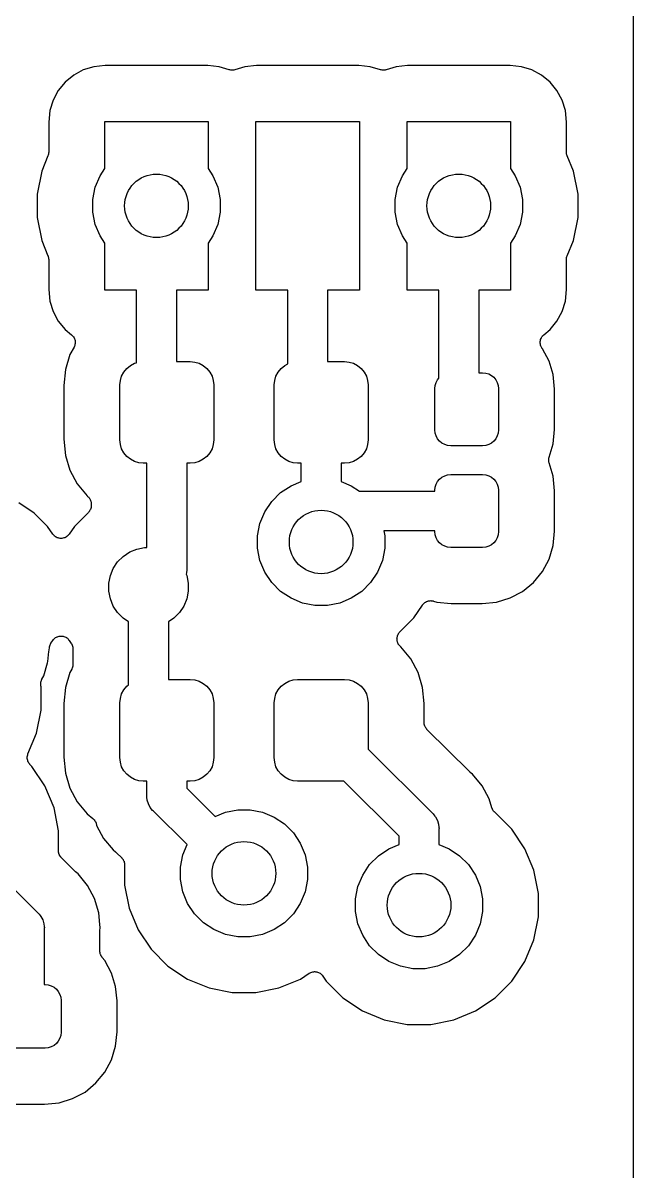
# Model space of a CAD drawing. Extents: x 165.4 to 194.6, y -135.1 to -105.7.
# Drawn here: x 190.81 to 194.65, y -130.67 to -123.45 of the extents above; entities that cross this region are included whole.
import ezdxf

# ---------------------------------------------------------------- set-up
doc = ezdxf.new("R2010")
doc.units = 0
doc.layers.add('BLACK', color=7, linetype='CONTINUOUS')

msp = doc.modelspace()

# ---------------------------------------------------------------- linework, layer by layer
at = {"layer": 'BLACK', "linetype": 'CONTINUOUS'}
for p, q in [((194.645, -111.783), (194.645, -135.083)), ((191.256, -123.725), (191.19, -123.745)), ((191.328, -123.718), (191.256, -123.725)), ((191.972, -123.718), (191.328, -123.718)), ((192.044, -123.725), (191.972, -123.718)), ((192.107, -123.744), (192.044, -123.725)), ((192.206, -123.725), (192.143, -123.744)), ((192.278, -123.718), (192.206, -123.725)), ((192.922, -123.718), (192.278, -123.718)), ((192.994, -123.725), (192.922, -123.718)), ((193.057, -123.744), (192.994, -123.725)), ((193.156, -123.725), (193.093, -123.744)), ((193.228, -123.718), (193.156, -123.725)), ((193.872, -123.718), (193.228, -123.718)), ((193.944, -123.725), (193.872, -123.718)), ((194.01, -123.745), (193.944, -123.725)), ((191.13, -123.778), (191.076, -123.821)), ((191.19, -123.745), (191.13, -123.778)), ((192.112, -123.745), (192.107, -123.744)), ((192.118, -123.747), (192.112, -123.745)), ((192.119, -123.747), (192.118, -123.747)), ((192.118, -123.747), (192.118, -123.747)), ((192.125, -123.747), (192.119, -123.747)), ((192.13, -123.747), (192.125, -123.747)), ((192.131, -123.747), (192.13, -123.747)), ((192.137, -123.746), (192.131, -123.747)), ((192.131, -123.747), (192.131, -123.747)), ((192.142, -123.744), (192.137, -123.746)), ((192.143, -123.744), (192.142, -123.744)), ((192.143, -123.744), (192.143, -123.744)), ((192.143, -123.744), (192.143, -123.744)), ((192.143, -123.744), (192.143, -123.744)), ((193.062, -123.745), (193.057, -123.744)), ((193.068, -123.747), (193.062, -123.745)), ((193.069, -123.747), (193.068, -123.747)), ((193.068, -123.747), (193.068, -123.747)), ((193.075, -123.747), (193.069, -123.747)), ((193.08, -123.747), (193.075, -123.747)), ((193.081, -123.747), (193.08, -123.747)), ((193.087, -123.746), (193.081, -123.747)), ((193.081, -123.747), (193.081, -123.747)), ((193.092, -123.744), (193.087, -123.746)), ((193.093, -123.744), (193.092, -123.744)), ((193.093, -123.744), (193.093, -123.744)), ((193.093, -123.744), (193.093, -123.744)), ((193.093, -123.744), (193.093, -123.744)), ((194.07, -123.778), (194.01, -123.745)), ((194.124, -123.821), (194.07, -123.778)), ((191.033, -123.875), (191, -123.935)), ((191.076, -123.821), (191.033, -123.875)), ((194.167, -123.875), (194.124, -123.821)), ((194.2, -123.935), (194.167, -123.875)), ((191, -123.935), (190.98, -124.001)), ((194.22, -124.001), (194.2, -123.935)), ((190.98, -124.001), (190.973, -124.073)), ((194.227, -124.073), (194.22, -124.001)), ((190.973, -124.073), (190.973, -124.262)), ((191.325, -124.366), (191.325, -124.07)), ((191.325, -124.07), (191.975, -124.07)), ((191.975, -124.07), (191.975, -124.366)), ((192.275, -125.13), (192.275, -124.07)), ((192.275, -124.07), (192.925, -124.07)), ((192.925, -124.07), (192.925, -125.13)), ((193.225, -124.366), (193.225, -124.07)), ((193.225, -124.07), (193.875, -124.07)), ((193.875, -124.07), (193.875, -124.366)), ((194.227, -124.262), (194.227, -124.073)), ((190.968, -124.286), (190.929, -124.381)), ((190.97, -124.281), (190.968, -124.286)), ((190.972, -124.275), (190.97, -124.281)), ((190.973, -124.263), (190.972, -124.269)), ((190.972, -124.269), (190.972, -124.274)), ((190.972, -124.274), (190.972, -124.275)), ((190.972, -124.275), (190.972, -124.275)), ((190.973, -124.262), (190.973, -124.262)), ((190.973, -124.262), (190.973, -124.262)), ((190.973, -124.262), (190.973, -124.262)), ((190.973, -124.262), (190.973, -124.263)), ((194.228, -124.268), (194.227, -124.262)), ((194.228, -124.274), (194.228, -124.268)), ((194.23, -124.28), (194.228, -124.274)), ((194.228, -124.274), (194.228, -124.274)), ((194.228, -124.274), (194.228, -124.274)), ((194.231, -124.285), (194.23, -124.28)), ((194.232, -124.286), (194.231, -124.285)), ((194.271, -124.381), (194.232, -124.286)), ((194.232, -124.286), (194.232, -124.286)), ((194.232, -124.286), (194.232, -124.286)), ((194.232, -124.286), (194.232, -124.286)), ((190.929, -124.381), (190.9, -124.526)), ((191.296, -124.411), (191.325, -124.366)), ((191.975, -124.366), (192.004, -124.411)), ((193.196, -124.411), (193.225, -124.366)), ((193.875, -124.366), (193.904, -124.411)), ((194.3, -124.526), (194.271, -124.381)), ((191.265, -124.483), (191.296, -124.411)), ((192.004, -124.411), (192.035, -124.483)), ((193.165, -124.483), (193.196, -124.411)), ((193.904, -124.411), (193.935, -124.483)), ((190.9, -124.526), (190.9, -124.674)), ((191.25, -124.561), (191.265, -124.483)), ((192.035, -124.483), (192.05, -124.561)), ((193.15, -124.561), (193.165, -124.483)), ((193.935, -124.483), (193.95, -124.561)), ((194.3, -124.674), (194.3, -124.526)), ((191.25, -124.639), (191.25, -124.561)), ((192.05, -124.561), (192.05, -124.639)), ((193.15, -124.639), (193.15, -124.561)), ((193.95, -124.561), (193.95, -124.639)), ((190.9, -124.674), (190.929, -124.819)), ((191.265, -124.717), (191.25, -124.639)), ((192.05, -124.639), (192.035, -124.717)), ((193.165, -124.717), (193.15, -124.639)), ((193.95, -124.639), (193.935, -124.717)), ((194.271, -124.819), (194.3, -124.674)), ((191.296, -124.789), (191.265, -124.717)), ((192.035, -124.717), (192.004, -124.789)), ((193.196, -124.789), (193.165, -124.717)), ((193.935, -124.717), (193.904, -124.789)), ((190.929, -124.819), (190.968, -124.914)), ((191.325, -124.834), (191.296, -124.789)), ((192.004, -124.789), (191.975, -124.834)), ((193.225, -124.834), (193.196, -124.789)), ((193.904, -124.789), (193.875, -124.834)), ((194.232, -124.914), (194.271, -124.819)), ((191.325, -125.13), (191.325, -124.834)), ((191.975, -124.834), (191.975, -125.13)), ((193.225, -125.13), (193.225, -124.834)), ((193.875, -124.834), (193.875, -125.13)), ((190.968, -124.914), (190.969, -124.915)), ((190.969, -124.915), (190.97, -124.92)), ((190.97, -124.92), (190.972, -124.926)), ((190.972, -124.926), (190.972, -124.926)), ((190.972, -124.926), (190.972, -124.926)), ((190.972, -124.926), (190.972, -124.932)), ((190.972, -124.932), (190.973, -124.938)), ((190.973, -124.938), (190.973, -125.127)), ((194.227, -124.937), (194.228, -124.931)), ((194.227, -124.938), (194.227, -124.937)), ((194.227, -125.127), (194.227, -124.938)), ((194.227, -124.938), (194.227, -124.938)), ((194.227, -124.938), (194.227, -124.938)), ((194.227, -124.938), (194.227, -124.938)), ((194.228, -124.925), (194.23, -124.919)), ((194.228, -124.926), (194.228, -124.925)), ((194.228, -124.925), (194.228, -124.925)), ((194.228, -124.931), (194.228, -124.926)), ((194.23, -124.919), (194.232, -124.914)), ((190.973, -125.127), (190.98, -125.199)), ((191.525, -125.13), (191.325, -125.13)), ((191.525, -125.587), (191.525, -125.13)), ((191.975, -125.13), (191.775, -125.13)), ((191.775, -125.13), (191.775, -125.58)), ((192.475, -125.13), (192.275, -125.13)), ((192.475, -125.594), (192.475, -125.13)), ((192.925, -125.13), (192.725, -125.13)), ((192.725, -125.13), (192.725, -125.58)), ((193.425, -125.13), (193.225, -125.13)), ((193.425, -125.685), (193.425, -125.13)), ((193.875, -125.13), (193.675, -125.13)), ((193.675, -125.13), (193.675, -125.65)), ((194.22, -125.199), (194.227, -125.127)), ((190.98, -125.199), (191, -125.265)), ((194.2, -125.265), (194.22, -125.199)), ((191, -125.265), (191.033, -125.325)), ((191.033, -125.325), (191.076, -125.379)), ((194.124, -125.379), (194.167, -125.325)), ((194.167, -125.325), (194.2, -125.265)), ((191.076, -125.379), (191.116, -125.411)), ((194.084, -125.411), (194.124, -125.379)), ((191.116, -125.411), (191.116, -125.412)), ((191.116, -125.412), (191.116, -125.412)), ((191.116, -125.412), (191.116, -125.412)), ((191.116, -125.412), (191.117, -125.412)), ((191.117, -125.412), (191.121, -125.416)), ((191.121, -125.416), (191.125, -125.42)), ((191.125, -125.42), (191.125, -125.42)), ((191.125, -125.42), (191.125, -125.421)), ((191.125, -125.421), (191.128, -125.425)), ((191.128, -125.425), (191.132, -125.43)), ((191.132, -125.43), (191.132, -125.431)), ((191.132, -125.431), (191.132, -125.431)), ((191.132, -125.431), (191.134, -125.436)), ((191.134, -125.436), (191.136, -125.442)), ((191.136, -125.442), (191.136, -125.442)), ((191.136, -125.442), (191.136, -125.442)), ((191.136, -125.442), (191.138, -125.448)), ((191.137, -125.472), (191.136, -125.478)), ((191.139, -125.466), (191.137, -125.472)), ((191.138, -125.448), (191.139, -125.454)), ((191.139, -125.454), (191.139, -125.454)), ((191.139, -125.454), (191.139, -125.454)), ((191.139, -125.454), (191.139, -125.46)), ((191.139, -125.46), (191.139, -125.466)), ((191.139, -125.466), (191.139, -125.466)), ((191.139, -125.466), (191.139, -125.466)), ((194.062, -125.453), (194.063, -125.447)), ((194.062, -125.459), (194.062, -125.453)), ((194.062, -125.453), (194.062, -125.453)), ((194.062, -125.453), (194.062, -125.453)), ((194.062, -125.465), (194.062, -125.459)), ((194.063, -125.471), (194.062, -125.465)), ((194.062, -125.465), (194.062, -125.465)), ((194.062, -125.465), (194.062, -125.465)), ((194.063, -125.447), (194.064, -125.441)), ((194.064, -125.477), (194.063, -125.471)), ((194.064, -125.441), (194.067, -125.435)), ((194.064, -125.441), (194.064, -125.441)), ((194.064, -125.441), (194.064, -125.441)), ((194.067, -125.435), (194.069, -125.43)), ((194.069, -125.429), (194.072, -125.425)), ((194.069, -125.43), (194.069, -125.429)), ((194.069, -125.43), (194.069, -125.43)), ((194.072, -125.425), (194.076, -125.42)), ((194.076, -125.419), (194.08, -125.415)), ((194.076, -125.42), (194.076, -125.419)), ((194.076, -125.42), (194.076, -125.42)), ((194.08, -125.415), (194.084, -125.411)), ((191.106, -125.536), (191.078, -125.63)), ((191.132, -125.489), (191.106, -125.536)), ((191.134, -125.484), (191.132, -125.489)), ((191.136, -125.478), (191.134, -125.484)), ((191.136, -125.478), (191.136, -125.478)), ((191.136, -125.478), (191.136, -125.478)), ((194.066, -125.483), (194.064, -125.477)), ((194.064, -125.477), (194.064, -125.477)), ((194.064, -125.477), (194.064, -125.477)), ((194.068, -125.488), (194.066, -125.483)), ((194.069, -125.489), (194.068, -125.488)), ((194.068, -125.488), (194.068, -125.488)), ((194.072, -125.493), (194.069, -125.489)), ((194.075, -125.498), (194.072, -125.493)), ((194.075, -125.499), (194.075, -125.498)), ((194.076, -125.499), (194.075, -125.499)), ((194.075, -125.499), (194.075, -125.499)), ((194.075, -125.499), (194.075, -125.499)), ((194.117, -125.577), (194.076, -125.499)), ((194.076, -125.499), (194.076, -125.499)), ((191.463, -125.623), (191.486, -125.605)), ((191.486, -125.605), (191.511, -125.591)), ((191.511, -125.591), (191.525, -125.587)), ((191.775, -125.58), (191.862, -125.58)), ((191.862, -125.58), (191.891, -125.583)), ((191.891, -125.583), (191.919, -125.591)), ((191.919, -125.591), (191.944, -125.605)), ((191.944, -125.605), (191.967, -125.623)), ((192.433, -125.623), (192.456, -125.605)), ((192.456, -125.605), (192.475, -125.594)), ((192.725, -125.58), (192.832, -125.58)), ((192.832, -125.58), (192.861, -125.583)), ((192.861, -125.583), (192.889, -125.591)), ((192.889, -125.591), (192.914, -125.605)), ((192.914, -125.605), (192.937, -125.623)), ((194.143, -125.662), (194.117, -125.577)), ((191.078, -125.63), (191.068, -125.731)), ((191.423, -125.699), (191.431, -125.671)), ((191.431, -125.671), (191.445, -125.646)), ((191.445, -125.646), (191.463, -125.623)), ((191.967, -125.623), (191.985, -125.646)), ((191.985, -125.646), (191.999, -125.671)), ((191.999, -125.671), (192.007, -125.699)), ((192.393, -125.699), (192.401, -125.671)), ((192.401, -125.671), (192.415, -125.646)), ((192.415, -125.646), (192.433, -125.623)), ((192.937, -125.623), (192.955, -125.646)), ((192.955, -125.646), (192.969, -125.671)), ((192.969, -125.671), (192.977, -125.699)), ((193.417, -125.694), (193.425, -125.685)), ((193.675, -125.65), (193.7, -125.65)), ((193.7, -125.65), (193.72, -125.652)), ((193.72, -125.652), (193.738, -125.658)), ((193.738, -125.658), (193.756, -125.667)), ((193.756, -125.667), (193.771, -125.679)), ((193.771, -125.679), (193.783, -125.694)), ((194.152, -125.753), (194.143, -125.662)), ((191.068, -125.731), (191.068, -126.069)), ((191.42, -125.727), (191.423, -125.699)), ((191.42, -126.072), (191.42, -125.727)), ((192.007, -125.699), (192.01, -125.727)), ((192.01, -125.727), (192.01, -126.072)), ((192.39, -125.727), (192.393, -125.699)), ((192.39, -126.072), (192.39, -125.727)), ((192.977, -125.699), (192.98, -125.727)), ((192.98, -125.727), (192.98, -126.072)), ((193.4, -125.75), (193.402, -125.73)), ((193.4, -126.01), (193.4, -125.75)), ((193.402, -125.73), (193.408, -125.712)), ((193.408, -125.712), (193.417, -125.694)), ((193.783, -125.694), (193.792, -125.712)), ((193.792, -125.712), (193.798, -125.73)), ((193.798, -125.73), (193.8, -125.75)), ((193.8, -125.75), (193.8, -126.01)), ((194.152, -126.007), (194.152, -125.753)), ((193.402, -126.03), (193.4, -126.01)), ((193.408, -126.048), (193.402, -126.03)), ((193.417, -126.066), (193.408, -126.048)), ((193.792, -126.048), (193.783, -126.066)), ((193.798, -126.03), (193.792, -126.048)), ((193.8, -126.01), (193.798, -126.03)), ((194.143, -126.098), (194.152, -126.007)), ((191.068, -126.069), (191.078, -126.17)), ((191.423, -126.101), (191.42, -126.072)), ((191.431, -126.129), (191.423, -126.101)), ((192.007, -126.101), (191.999, -126.129)), ((192.01, -126.072), (192.007, -126.101)), ((192.393, -126.101), (192.39, -126.072)), ((192.401, -126.129), (192.393, -126.101)), ((192.977, -126.101), (192.969, -126.129)), ((192.98, -126.072), (192.977, -126.101)), ((193.429, -126.081), (193.417, -126.066)), ((193.444, -126.093), (193.429, -126.081)), ((193.462, -126.102), (193.444, -126.093)), ((193.48, -126.108), (193.462, -126.102)), ((193.5, -126.11), (193.48, -126.108)), ((193.7, -126.11), (193.5, -126.11)), ((193.72, -126.108), (193.7, -126.11)), ((193.738, -126.102), (193.72, -126.108)), ((193.756, -126.093), (193.738, -126.102)), ((193.771, -126.081), (193.756, -126.093)), ((193.783, -126.066), (193.771, -126.081)), ((194.118, -126.182), (194.143, -126.098)), ((191.078, -126.17), (191.106, -126.264)), ((191.445, -126.154), (191.431, -126.129)), ((191.463, -126.177), (191.445, -126.154)), ((191.486, -126.195), (191.463, -126.177)), ((191.967, -126.177), (191.944, -126.195)), ((191.985, -126.154), (191.967, -126.177)), ((191.999, -126.129), (191.985, -126.154)), ((192.415, -126.154), (192.401, -126.129)), ((192.433, -126.177), (192.415, -126.154)), ((192.456, -126.195), (192.433, -126.177)), ((192.937, -126.177), (192.914, -126.195)), ((192.955, -126.154), (192.937, -126.177)), ((192.969, -126.129), (192.955, -126.154)), ((194.115, -126.193), (194.116, -126.188)), ((194.115, -126.194), (194.115, -126.193)), ((194.115, -126.193), (194.115, -126.193)), ((194.115, -126.2), (194.115, -126.194)), ((194.116, -126.188), (194.118, -126.182)), ((191.106, -126.264), (191.152, -126.35)), ((191.511, -126.209), (191.486, -126.195)), ((191.539, -126.217), (191.511, -126.209)), ((191.567, -126.22), (191.539, -126.217)), ((191.59, -126.22), (191.567, -126.22)), ((191.59, -126.75), (191.59, -126.22)), ((191.862, -126.22), (191.84, -126.22)), ((191.84, -126.22), (191.84, -126.879)), ((191.891, -126.217), (191.862, -126.22)), ((191.919, -126.209), (191.891, -126.217)), ((191.944, -126.195), (191.919, -126.209)), ((192.481, -126.209), (192.456, -126.195)), ((192.509, -126.217), (192.481, -126.209)), ((192.537, -126.22), (192.509, -126.217)), ((192.56, -126.22), (192.537, -126.22)), ((192.56, -126.334), (192.56, -126.22)), ((192.832, -126.22), (192.81, -126.22)), ((192.81, -126.22), (192.81, -126.334)), ((192.861, -126.217), (192.832, -126.22)), ((192.889, -126.209), (192.861, -126.217)), ((192.914, -126.195), (192.889, -126.209)), ((194.115, -126.205), (194.115, -126.2)), ((194.115, -126.206), (194.115, -126.205)), ((194.116, -126.212), (194.115, -126.206)), ((194.115, -126.206), (194.115, -126.206)), ((194.117, -126.217), (194.116, -126.212)), ((194.118, -126.218), (194.117, -126.217)), ((194.143, -126.302), (194.118, -126.218)), ((194.118, -126.218), (194.118, -126.218)), ((194.118, -126.218), (194.118, -126.218)), ((194.118, -126.218), (194.118, -126.218)), ((192.496, -126.361), (192.56, -126.334)), ((192.81, -126.334), (192.874, -126.361)), ((193.408, -126.352), (193.417, -126.334)), ((193.417, -126.334), (193.429, -126.319)), ((193.429, -126.319), (193.444, -126.307)), ((193.444, -126.307), (193.462, -126.298)), ((193.462, -126.298), (193.48, -126.292)), ((193.48, -126.292), (193.5, -126.29)), ((193.5, -126.29), (193.7, -126.29)), ((193.7, -126.29), (193.72, -126.292)), ((193.72, -126.292), (193.738, -126.298)), ((193.738, -126.298), (193.756, -126.307)), ((193.756, -126.307), (193.771, -126.319)), ((193.771, -126.319), (193.783, -126.334)), ((193.783, -126.334), (193.792, -126.352)), ((194.152, -126.393), (194.143, -126.302)), ((191.152, -126.35), (191.215, -126.425)), ((192.374, -126.46), (192.43, -126.404)), ((192.43, -126.404), (192.496, -126.361)), ((192.874, -126.361), (192.926, -126.395)), ((192.926, -126.395), (193.4, -126.395)), ((193.4, -126.39), (193.402, -126.37)), ((193.4, -126.395), (193.4, -126.39)), ((193.402, -126.37), (193.408, -126.352)), ((193.792, -126.352), (193.798, -126.37)), ((193.798, -126.37), (193.8, -126.39)), ((193.8, -126.39), (193.8, -126.65)), ((194.152, -126.647), (194.152, -126.393)), ((190.882, -126.534), (190.784, -126.468)), ((191.215, -126.425), (191.217, -126.428)), ((191.217, -126.428), (191.218, -126.428)), ((191.218, -126.428), (191.22, -126.43)), ((191.22, -126.43), (191.222, -126.432)), ((191.222, -126.432), (191.224, -126.435)), ((191.224, -126.435), (191.226, -126.437)), ((191.226, -126.437), (191.228, -126.439)), ((191.228, -126.439), (191.23, -126.441)), ((191.23, -126.441), (191.231, -126.444)), ((191.231, -126.444), (191.233, -126.447)), ((191.233, -126.447), (191.234, -126.45)), ((191.234, -126.45), (191.235, -126.452)), ((191.235, -126.452), (191.236, -126.455)), ((191.236, -126.455), (191.238, -126.458)), ((191.238, -126.458), (191.238, -126.461)), ((191.238, -126.461), (191.239, -126.464)), ((191.239, -126.464), (191.239, -126.467)), ((191.239, -126.467), (191.24, -126.47)), ((191.24, -126.47), (191.24, -126.473)), ((191.24, -126.473), (191.24, -126.476)), ((191.24, -126.476), (191.24, -126.486)), ((192.331, -126.526), (192.374, -126.46)), ((190.966, -126.618), (190.882, -126.534)), ((191.222, -126.53), (191.134, -126.618)), ((191.225, -126.525), (191.222, -126.53)), ((191.229, -126.521), (191.225, -126.525)), ((191.232, -126.515), (191.229, -126.52)), ((191.229, -126.52), (191.229, -126.521)), ((191.229, -126.521), (191.229, -126.521)), ((191.235, -126.51), (191.232, -126.515)), ((191.237, -126.504), (191.235, -126.51)), ((191.235, -126.51), (191.235, -126.51)), ((191.235, -126.51), (191.235, -126.51)), ((191.239, -126.499), (191.237, -126.504)), ((191.24, -126.486), (191.239, -126.492)), ((191.239, -126.492), (191.239, -126.498)), ((191.239, -126.498), (191.239, -126.498)), ((191.239, -126.498), (191.239, -126.499)), ((191.24, -126.486), (191.24, -126.486)), ((191.24, -126.486), (191.24, -126.486)), ((191.24, -126.486), (191.24, -126.486)), ((191.24, -126.486), (191.24, -126.486)), ((192.3, -126.598), (192.331, -126.526)), ((190.998, -126.665), (190.966, -126.618)), ((191.134, -126.618), (191.102, -126.665)), ((192.285, -126.676), (192.3, -126.598)), ((191.002, -126.67), (190.998, -126.665)), ((191.006, -126.675), (191.002, -126.67)), ((191.01, -126.679), (191.006, -126.675)), ((191.006, -126.675), (191.006, -126.675)), ((191.006, -126.675), (191.006, -126.675)), ((191.015, -126.682), (191.01, -126.679)), ((191.015, -126.683), (191.015, -126.682)), ((191.015, -126.682), (191.015, -126.682)), ((191.02, -126.685), (191.015, -126.683)), ((191.026, -126.688), (191.02, -126.685)), ((191.032, -126.69), (191.026, -126.688)), ((191.026, -126.688), (191.026, -126.688)), ((191.026, -126.688), (191.026, -126.688)), ((191.037, -126.692), (191.032, -126.69)), ((191.038, -126.692), (191.037, -126.692)), ((191.037, -126.692), (191.037, -126.692)), ((191.044, -126.693), (191.038, -126.692)), ((191.049, -126.693), (191.044, -126.693)), ((191.05, -126.693), (191.049, -126.693)), ((191.056, -126.693), (191.05, -126.693)), ((191.05, -126.693), (191.05, -126.693)), ((191.062, -126.692), (191.056, -126.693)), ((191.067, -126.69), (191.062, -126.692)), ((191.062, -126.692), (191.062, -126.692)), ((191.062, -126.692), (191.062, -126.692)), ((191.073, -126.689), (191.067, -126.69)), ((191.074, -126.689), (191.073, -126.689)), ((191.073, -126.689), (191.073, -126.689)), ((191.079, -126.686), (191.074, -126.689)), ((191.084, -126.683), (191.079, -126.686)), ((191.089, -126.679), (191.084, -126.683)), ((191.084, -126.683), (191.084, -126.683)), ((191.084, -126.683), (191.084, -126.683)), ((191.094, -126.675), (191.089, -126.679)), ((191.098, -126.671), (191.094, -126.675)), ((191.094, -126.675), (191.094, -126.675)), ((191.094, -126.675), (191.094, -126.675)), ((191.101, -126.666), (191.098, -126.671)), ((191.102, -126.666), (191.101, -126.666)), ((191.102, -126.665), (191.102, -126.666)), ((191.102, -126.666), (191.102, -126.666)), ((191.102, -126.666), (191.102, -126.666)), ((192.285, -126.754), (192.285, -126.676)), ((193.4, -126.645), (193.079, -126.645)), ((193.079, -126.645), (193.085, -126.676)), ((193.085, -126.676), (193.085, -126.754)), ((193.4, -126.65), (193.4, -126.645)), ((193.402, -126.67), (193.4, -126.65)), ((193.408, -126.688), (193.402, -126.67)), ((193.417, -126.706), (193.408, -126.688)), ((193.792, -126.688), (193.783, -126.706)), ((193.798, -126.67), (193.792, -126.688)), ((193.8, -126.65), (193.798, -126.67)), ((194.143, -126.738), (194.152, -126.647)), ((191.482, -126.778), (191.527, -126.76)), ((191.527, -126.76), (191.575, -126.75)), ((191.575, -126.75), (191.59, -126.75)), ((192.3, -126.832), (192.285, -126.754)), ((193.085, -126.754), (193.07, -126.832)), ((193.429, -126.721), (193.417, -126.706)), ((193.444, -126.733), (193.429, -126.721)), ((193.462, -126.742), (193.444, -126.733)), ((193.48, -126.748), (193.462, -126.742)), ((193.5, -126.75), (193.48, -126.748)), ((193.7, -126.75), (193.5, -126.75)), ((193.72, -126.748), (193.7, -126.75)), ((193.738, -126.742), (193.72, -126.748)), ((193.756, -126.733), (193.738, -126.742)), ((193.771, -126.721), (193.756, -126.733)), ((193.783, -126.706), (193.771, -126.721)), ((194.117, -126.823), (194.143, -126.738)), ((191.378, -126.882), (191.406, -126.841)), ((191.406, -126.841), (191.441, -126.806)), ((191.441, -126.806), (191.482, -126.778)), ((192.331, -126.904), (192.3, -126.832)), ((193.07, -126.832), (193.039, -126.904)), ((194.076, -126.901), (194.117, -126.823)), ((191.36, -126.927), (191.378, -126.882)), ((191.838, -126.91), (191.836, -126.917)), ((191.84, -126.891), (191.838, -126.91)), ((191.84, -126.879), (191.841, -126.885)), ((191.841, -126.885), (191.84, -126.891)), ((191.84, -126.891), (191.84, -126.891)), ((192.374, -126.97), (192.331, -126.904)), ((193.039, -126.904), (192.996, -126.97)), ((194.019, -126.969), (194.076, -126.901)), ((191.35, -126.975), (191.36, -126.927)), ((191.35, -127.025), (191.35, -126.975)), ((191.836, -126.917), (191.84, -126.927)), ((191.84, -126.927), (191.85, -126.975)), ((191.85, -126.975), (191.85, -127.025)), ((192.43, -127.026), (192.374, -126.97)), ((192.996, -126.97), (192.94, -127.026)), ((193.951, -127.026), (194.019, -126.969)), ((191.36, -127.073), (191.35, -127.025)), ((191.85, -127.025), (191.84, -127.073)), ((192.496, -127.069), (192.43, -127.026)), ((192.94, -127.026), (192.874, -127.069)), ((193.873, -127.067), (193.951, -127.026)), ((191.378, -127.118), (191.36, -127.073)), ((191.406, -127.159), (191.378, -127.118)), ((191.822, -127.118), (191.794, -127.159)), ((191.84, -127.073), (191.822, -127.118)), ((192.568, -127.1), (192.496, -127.069)), ((192.646, -127.115), (192.568, -127.1)), ((192.724, -127.115), (192.646, -127.115)), ((192.802, -127.1), (192.724, -127.115)), ((192.874, -127.069), (192.802, -127.1)), ((193.268, -127.193), (193.322, -127.112)), ((193.322, -127.111), (193.324, -127.109)), ((193.322, -127.112), (193.322, -127.111)), ((193.324, -127.109), (193.326, -127.107)), ((193.326, -127.107), (193.328, -127.105)), ((193.328, -127.105), (193.33, -127.102)), ((193.33, -127.102), (193.332, -127.1)), ((193.332, -127.1), (193.334, -127.098)), ((193.334, -127.098), (193.337, -127.096)), ((193.337, -127.096), (193.34, -127.094)), ((193.34, -127.094), (193.342, -127.093)), ((193.342, -127.093), (193.344, -127.092)), ((193.344, -127.092), (193.348, -127.09)), ((193.348, -127.09), (193.35, -127.089)), ((193.35, -127.089), (193.353, -127.088)), ((193.353, -127.088), (193.356, -127.087)), ((193.356, -127.087), (193.359, -127.086)), ((193.359, -127.086), (193.362, -127.085)), ((193.362, -127.085), (193.365, -127.085)), ((193.365, -127.085), (193.368, -127.085)), ((193.368, -127.085), (193.371, -127.085)), ((193.371, -127.085), (193.374, -127.084)), ((193.374, -127.084), (193.377, -127.085)), ((193.377, -127.085), (193.38, -127.085)), ((193.38, -127.085), (193.383, -127.085)), ((193.383, -127.085), (193.386, -127.086)), ((193.386, -127.086), (193.389, -127.086)), ((193.389, -127.086), (193.392, -127.087)), ((193.392, -127.087), (193.412, -127.093)), ((193.412, -127.093), (193.503, -127.102)), ((193.503, -127.102), (193.697, -127.102)), ((193.697, -127.102), (193.788, -127.093)), ((193.788, -127.093), (193.873, -127.067)), ((191.441, -127.194), (191.406, -127.159)), ((191.475, -127.217), (191.441, -127.194)), ((191.759, -127.194), (191.725, -127.217)), ((191.794, -127.159), (191.759, -127.194)), ((193.18, -127.281), (193.268, -127.193)), ((191.475, -127.614), (191.475, -127.217)), ((191.725, -127.217), (191.725, -127.58)), ((190.987, -127.351), (190.998, -127.335)), ((190.998, -127.335), (190.998, -127.334)), ((190.998, -127.334), (190.998, -127.334)), ((190.998, -127.334), (190.998, -127.334)), ((190.998, -127.334), (190.999, -127.334)), ((190.999, -127.334), (191.002, -127.329)), ((191.002, -127.329), (191.006, -127.325)), ((191.006, -127.325), (191.011, -127.321)), ((191.006, -127.325), (191.006, -127.325)), ((191.006, -127.325), (191.006, -127.325)), ((191.011, -127.321), (191.016, -127.317)), ((191.016, -127.317), (191.021, -127.314)), ((191.016, -127.317), (191.016, -127.317)), ((191.016, -127.317), (191.016, -127.317)), ((191.021, -127.314), (191.026, -127.311)), ((191.026, -127.311), (191.027, -127.311)), ((191.027, -127.311), (191.033, -127.31)), ((191.027, -127.311), (191.027, -127.311)), ((191.033, -127.31), (191.038, -127.308)), ((191.038, -127.308), (191.044, -127.307)), ((191.038, -127.308), (191.038, -127.308)), ((191.038, -127.308), (191.038, -127.308)), ((191.044, -127.307), (191.05, -127.307)), ((191.05, -127.307), (191.05, -127.307)), ((191.05, -127.307), (191.051, -127.307)), ((191.051, -127.307), (191.057, -127.307)), ((191.057, -127.307), (191.062, -127.308)), ((191.062, -127.308), (191.063, -127.308)), ((191.063, -127.308), (191.063, -127.308)), ((191.063, -127.308), (191.068, -127.31)), ((191.068, -127.31), (191.074, -127.312)), ((191.074, -127.312), (191.074, -127.312)), ((191.074, -127.312), (191.074, -127.312)), ((191.074, -127.312), (191.08, -127.315)), ((191.08, -127.315), (191.085, -127.317)), ((191.085, -127.317), (191.085, -127.318)), ((191.085, -127.318), (191.085, -127.318)), ((191.085, -127.318), (191.09, -127.321)), ((191.09, -127.321), (191.094, -127.325)), ((191.094, -127.325), (191.094, -127.325)), ((191.094, -127.325), (191.094, -127.325)), ((191.094, -127.325), (191.098, -127.33)), ((191.098, -127.33), (191.102, -127.335)), ((191.102, -127.335), (191.114, -127.353)), ((193.161, -127.325), (193.162, -127.322)), ((193.162, -127.328), (193.161, -127.325)), ((193.162, -127.316), (193.163, -127.313)), ((193.162, -127.318), (193.162, -127.316)), ((193.162, -127.322), (193.162, -127.318)), ((193.162, -127.331), (193.162, -127.328)), ((193.162, -127.334), (193.162, -127.331)), ((193.163, -127.337), (193.162, -127.334)), ((193.163, -127.313), (193.164, -127.31)), ((193.163, -127.34), (193.163, -127.337)), ((193.164, -127.343), (193.163, -127.34)), ((193.164, -127.307), (193.165, -127.304)), ((193.164, -127.31), (193.164, -127.307)), ((193.165, -127.346), (193.164, -127.343)), ((193.165, -127.304), (193.166, -127.301)), ((193.166, -127.349), (193.165, -127.346)), ((193.166, -127.301), (193.168, -127.298)), ((193.167, -127.351), (193.166, -127.349)), ((193.168, -127.298), (193.169, -127.295)), ((193.169, -127.295), (193.171, -127.293)), ((193.171, -127.293), (193.172, -127.29)), ((193.172, -127.29), (193.174, -127.288)), ((193.174, -127.288), (193.176, -127.285)), ((193.176, -127.285), (193.178, -127.283)), ((193.178, -127.283), (193.18, -127.281)), ((190.968, -127.468), (190.974, -127.405)), ((190.974, -127.405), (190.975, -127.395)), ((190.974, -127.405), (190.974, -127.405)), ((190.975, -127.395), (190.977, -127.38)), ((190.975, -127.395), (190.975, -127.395)), ((190.977, -127.376), (190.978, -127.373)), ((190.977, -127.379), (190.977, -127.376)), ((190.977, -127.38), (190.977, -127.379)), ((190.978, -127.373), (190.979, -127.37)), ((190.979, -127.367), (190.981, -127.364)), ((190.979, -127.37), (190.979, -127.367)), ((190.981, -127.362), (190.983, -127.359)), ((190.981, -127.364), (190.981, -127.362)), ((190.983, -127.359), (190.984, -127.356)), ((190.984, -127.356), (190.986, -127.353)), ((190.986, -127.353), (190.987, -127.351)), ((191.114, -127.353), (191.115, -127.353)), ((191.115, -127.353), (191.115, -127.353)), ((191.115, -127.353), (191.115, -127.353)), ((191.115, -127.353), (191.115, -127.354)), ((191.115, -127.354), (191.118, -127.359)), ((191.118, -127.359), (191.12, -127.364)), ((191.12, -127.364), (191.12, -127.365)), ((191.12, -127.365), (191.121, -127.365)), ((191.121, -127.365), (191.122, -127.37)), ((191.122, -127.37), (191.124, -127.376)), ((191.124, -127.376), (191.124, -127.376)), ((191.124, -127.376), (191.124, -127.377)), ((191.124, -127.377), (191.124, -127.382)), ((191.124, -127.382), (191.125, -127.388)), ((191.125, -127.388), (191.125, -127.486)), ((193.168, -127.354), (193.167, -127.351)), ((193.17, -127.357), (193.168, -127.354)), ((193.172, -127.36), (193.17, -127.357)), ((193.173, -127.362), (193.172, -127.36)), ((193.175, -127.364), (193.173, -127.362)), ((193.177, -127.367), (193.175, -127.364)), ((193.179, -127.369), (193.177, -127.367)), ((193.182, -127.371), (193.179, -127.369)), ((193.184, -127.373), (193.182, -127.371)), ((193.185, -127.375), (193.184, -127.373)), ((193.184, -127.373), (193.184, -127.373)), ((193.248, -127.45), (193.185, -127.375)), ((190.941, -127.558), (190.966, -127.475)), ((190.966, -127.475), (190.968, -127.468)), ((190.966, -127.475), (190.966, -127.475)), ((191.125, -127.492), (191.124, -127.495)), ((191.125, -127.486), (191.125, -127.487)), ((191.125, -127.487), (191.125, -127.489)), ((191.125, -127.489), (191.125, -127.492)), ((193.294, -127.536), (193.248, -127.45)), ((190.93, -127.578), (190.941, -127.558)), ((191.106, -127.536), (191.078, -127.63)), ((191.118, -127.515), (191.106, -127.536)), ((191.119, -127.513), (191.118, -127.515)), ((191.12, -127.51), (191.119, -127.513)), ((191.121, -127.507), (191.12, -127.51)), ((191.122, -127.504), (191.121, -127.507)), ((191.123, -127.501), (191.122, -127.504)), ((191.124, -127.499), (191.123, -127.501)), ((191.124, -127.495), (191.124, -127.499)), ((193.322, -127.63), (193.294, -127.536)), ((190.923, -127.601), (190.924, -127.598)), ((190.923, -127.604), (190.923, -127.601)), ((190.923, -127.607), (190.923, -127.604)), ((190.923, -127.61), (190.923, -127.607)), ((190.923, -127.614), (190.923, -127.61)), ((190.923, -127.616), (190.923, -127.614)), ((190.924, -127.619), (190.923, -127.616)), ((190.924, -127.595), (190.925, -127.592)), ((190.924, -127.598), (190.924, -127.595)), ((190.924, -127.62), (190.924, -127.619)), ((190.925, -127.626), (190.924, -127.62)), ((190.925, -127.59), (190.927, -127.586)), ((190.925, -127.592), (190.925, -127.59)), ((190.925, -127.774), (190.925, -127.626)), ((190.927, -127.586), (190.928, -127.583)), ((190.928, -127.583), (190.929, -127.581)), ((190.929, -127.581), (190.93, -127.578)), ((191.078, -127.63), (191.068, -127.731)), ((191.445, -127.646), (191.463, -127.623)), ((191.463, -127.623), (191.475, -127.614)), ((191.725, -127.58), (191.862, -127.58)), ((191.862, -127.58), (191.891, -127.583)), ((191.891, -127.583), (191.919, -127.591)), ((191.919, -127.591), (191.944, -127.605)), ((191.944, -127.605), (191.967, -127.623)), ((191.967, -127.623), (191.985, -127.646)), ((192.415, -127.646), (192.433, -127.623)), ((192.433, -127.623), (192.456, -127.605)), ((192.456, -127.605), (192.481, -127.591)), ((192.481, -127.591), (192.509, -127.583)), ((192.509, -127.583), (192.537, -127.58)), ((192.537, -127.58), (192.832, -127.58)), ((192.832, -127.58), (192.861, -127.583)), ((192.861, -127.583), (192.889, -127.591)), ((192.889, -127.591), (192.914, -127.605)), ((192.914, -127.605), (192.937, -127.623)), ((192.937, -127.623), (192.955, -127.646)), ((193.332, -127.731), (193.322, -127.63)), ((191.42, -127.727), (191.423, -127.699)), ((191.423, -127.699), (191.431, -127.671)), ((191.431, -127.671), (191.445, -127.646)), ((191.985, -127.646), (191.999, -127.671)), ((191.999, -127.671), (192.007, -127.699)), ((192.007, -127.699), (192.01, -127.727)), ((192.39, -127.727), (192.393, -127.699)), ((192.393, -127.699), (192.401, -127.671)), ((192.401, -127.671), (192.415, -127.646)), ((192.955, -127.646), (192.969, -127.671)), ((192.969, -127.671), (192.977, -127.699)), ((192.977, -127.699), (192.98, -127.727)), ((190.896, -127.919), (190.925, -127.774)), ((191.068, -127.731), (191.068, -128.069)), ((191.42, -128.072), (191.42, -127.727)), ((192.01, -127.727), (192.01, -128.072)), ((192.39, -128.072), (192.39, -127.727)), ((192.98, -127.727), (192.98, -128.018)), ((193.332, -127.849), (193.332, -127.731)), ((193.333, -127.855), (193.332, -127.849)), ((193.333, -127.861), (193.333, -127.855)), ((190.842, -128.048), (190.896, -127.919)), ((193.335, -127.867), (193.333, -127.861)), ((193.333, -127.861), (193.333, -127.861)), ((193.333, -127.861), (193.333, -127.861)), ((193.336, -127.873), (193.335, -127.867)), ((193.337, -127.873), (193.336, -127.873)), ((193.339, -127.878), (193.337, -127.873)), ((193.337, -127.873), (193.337, -127.873)), ((193.342, -127.883), (193.339, -127.878)), ((193.342, -127.884), (193.342, -127.883)), ((193.346, -127.888), (193.342, -127.884)), ((193.342, -127.884), (193.342, -127.884)), ((193.35, -127.893), (193.346, -127.888)), ((193.35, -127.894), (193.35, -127.893)), ((193.35, -127.893), (193.35, -127.893)), ((193.35, -127.893), (193.35, -127.893)), ((193.35, -127.893), (193.35, -127.893)), ((193.617, -128.16), (193.35, -127.894)), ((190.838, -128.066), (190.839, -128.06)), ((190.838, -128.072), (190.838, -128.066)), ((190.838, -128.078), (190.838, -128.072)), ((190.838, -128.072), (190.838, -128.072)), ((190.838, -128.072), (190.838, -128.072)), ((190.839, -128.06), (190.841, -128.054)), ((190.839, -128.06), (190.839, -128.06)), ((190.839, -128.06), (190.839, -128.06)), ((190.841, -128.054), (190.842, -128.048)), ((191.068, -128.069), (191.078, -128.17)), ((191.423, -128.101), (191.42, -128.072)), ((192.01, -128.072), (192.007, -128.101)), ((192.393, -128.101), (192.39, -128.072)), ((192.98, -128.018), (193.384, -128.422)), ((190.839, -128.084), (190.838, -128.078)), ((190.841, -128.09), (190.839, -128.084)), ((190.839, -128.084), (190.839, -128.084)), ((190.839, -128.084), (190.839, -128.084)), ((190.842, -128.096), (190.841, -128.09)), ((190.845, -128.101), (190.842, -128.096)), ((190.842, -128.096), (190.842, -128.096)), ((190.842, -128.096), (190.842, -128.096)), ((190.848, -128.106), (190.845, -128.101)), ((190.848, -128.107), (190.848, -128.106)), ((190.852, -128.111), (190.848, -128.107)), ((190.848, -128.107), (190.848, -128.107)), ((190.855, -128.116), (190.852, -128.111)), ((190.856, -128.116), (190.855, -128.116)), ((190.856, -128.117), (190.856, -128.116)), ((190.856, -128.116), (190.856, -128.116)), ((190.856, -128.116), (190.856, -128.116)), ((190.867, -128.128), (190.856, -128.117)), ((190.949, -128.25), (190.867, -128.128)), ((191.431, -128.129), (191.423, -128.101)), ((191.445, -128.154), (191.431, -128.129)), ((191.999, -128.129), (191.985, -128.154)), ((192.007, -128.101), (191.999, -128.129)), ((192.401, -128.129), (192.393, -128.101)), ((192.415, -128.154), (192.401, -128.129)), ((191.078, -128.17), (191.106, -128.264)), ((191.463, -128.177), (191.445, -128.154)), ((191.486, -128.195), (191.463, -128.177)), ((191.511, -128.209), (191.486, -128.195)), ((191.539, -128.217), (191.511, -128.209)), ((191.567, -128.22), (191.539, -128.217)), ((191.891, -128.217), (191.862, -128.22)), ((191.919, -128.209), (191.891, -128.217)), ((191.944, -128.195), (191.919, -128.209)), ((191.967, -128.177), (191.944, -128.195)), ((191.985, -128.154), (191.967, -128.177)), ((192.433, -128.177), (192.415, -128.154)), ((192.456, -128.195), (192.433, -128.177)), ((192.481, -128.209), (192.456, -128.195)), ((192.509, -128.217), (192.481, -128.209)), ((192.537, -128.22), (192.509, -128.217)), ((193.619, -128.162), (193.617, -128.16)), ((193.621, -128.164), (193.619, -128.162)), ((193.622, -128.165), (193.621, -128.164)), ((193.637, -128.177), (193.622, -128.165)), ((193.697, -128.25), (193.637, -128.177)), ((191.006, -128.387), (190.949, -128.25)), ((191.106, -128.264), (191.152, -128.35)), ((191.59, -128.22), (191.567, -128.22)), ((191.59, -128.309), (191.59, -128.22)), ((191.862, -128.22), (191.84, -128.22)), ((191.84, -128.22), (191.84, -128.263)), ((191.84, -128.263), (192.019, -128.442)), ((192.828, -128.22), (192.537, -128.22)), ((193.175, -128.567), (192.828, -128.22)), ((193.741, -128.332), (193.697, -128.25)), ((191.152, -128.35), (191.215, -128.425)), ((191.589, -128.315), (191.59, -128.309)), ((191.59, -128.321), (191.589, -128.315)), ((191.592, -128.34), (191.59, -128.321)), ((191.59, -128.321), (191.59, -128.321)), ((191.599, -128.363), (191.592, -128.34)), ((193.757, -128.387), (193.741, -128.332)), ((191.034, -128.532), (191.006, -128.387)), ((191.215, -128.425), (191.25, -128.455)), ((191.611, -128.385), (191.599, -128.363)), ((191.626, -128.404), (191.611, -128.385)), ((191.631, -128.408), (191.626, -128.404)), ((191.842, -128.619), (191.631, -128.408)), ((192.019, -128.442), (192.083, -128.415)), ((192.083, -128.415), (192.161, -128.4)), ((192.161, -128.4), (192.239, -128.4)), ((192.239, -128.4), (192.317, -128.415)), ((192.317, -128.415), (192.389, -128.446)), ((193.384, -128.422), (193.389, -128.426)), ((193.389, -128.426), (193.393, -128.431)), ((193.393, -128.431), (193.393, -128.431)), ((193.393, -128.431), (193.4, -128.44)), ((193.758, -128.389), (193.757, -128.387)), ((193.759, -128.392), (193.758, -128.389)), ((193.761, -128.395), (193.759, -128.392)), ((193.762, -128.398), (193.761, -128.395)), ((193.764, -128.4), (193.762, -128.398)), ((193.765, -128.402), (193.764, -128.4)), ((193.767, -128.405), (193.765, -128.402)), ((193.769, -128.408), (193.767, -128.405)), ((193.771, -128.41), (193.769, -128.408)), ((193.772, -128.412), (193.771, -128.41)), ((193.774, -128.413), (193.772, -128.412)), ((193.883, -128.522), (193.774, -128.413)), ((191.25, -128.455), (191.25, -128.455)), ((191.25, -128.455), (191.25, -128.455)), ((191.25, -128.455), (191.25, -128.455)), ((191.25, -128.455), (191.251, -128.455)), ((191.251, -128.455), (191.255, -128.459)), ((191.255, -128.459), (191.259, -128.463)), ((191.259, -128.463), (191.259, -128.464)), ((191.259, -128.464), (191.259, -128.464)), ((191.259, -128.464), (191.262, -128.469)), ((191.262, -128.469), (191.265, -128.473)), ((191.265, -128.473), (191.266, -128.474)), ((191.266, -128.474), (191.266, -128.474)), ((191.266, -128.474), (191.268, -128.479)), ((191.268, -128.479), (191.27, -128.485)), ((191.27, -128.485), (191.274, -128.498)), ((191.274, -128.498), (191.318, -128.58)), ((192.389, -128.446), (192.455, -128.489)), ((192.455, -128.489), (192.511, -128.545)), ((193.4, -128.44), (193.404, -128.445)), ((193.404, -128.445), (193.416, -128.467)), ((193.416, -128.467), (193.423, -128.49)), ((193.423, -128.49), (193.425, -128.509)), ((191.034, -128.658), (191.034, -128.532)), ((192.511, -128.545), (192.554, -128.611)), ((193.175, -128.619), (193.175, -128.567)), ((193.425, -128.509), (193.425, -128.509)), ((193.425, -128.509), (193.426, -128.515)), ((193.426, -128.515), (193.425, -128.521)), ((193.425, -128.521), (193.425, -128.619)), ((193.965, -128.645), (193.883, -128.522)), ((191.318, -128.58), (191.377, -128.652)), ((191.815, -128.683), (191.842, -128.619)), ((192.554, -128.611), (192.585, -128.683)), ((193.045, -128.689), (193.111, -128.646)), ((193.111, -128.646), (193.175, -128.619)), ((193.425, -128.619), (193.489, -128.646)), ((193.489, -128.646), (193.555, -128.689)), ((194.021, -128.781), (193.965, -128.645)), ((191.035, -128.664), (191.034, -128.658)), ((191.035, -128.669), (191.035, -128.664)), ((191.036, -128.67), (191.035, -128.669)), ((191.037, -128.676), (191.036, -128.67)), ((191.036, -128.67), (191.036, -128.67)), ((191.039, -128.681), (191.037, -128.676)), ((191.039, -128.682), (191.039, -128.681)), ((191.039, -128.681), (191.039, -128.681)), ((191.042, -128.687), (191.039, -128.682)), ((191.044, -128.692), (191.042, -128.687)), ((191.045, -128.692), (191.044, -128.692)), ((191.045, -128.693), (191.045, -128.692)), ((191.048, -128.697), (191.045, -128.693)), ((191.052, -128.702), (191.048, -128.697)), ((191.053, -128.702), (191.052, -128.702)), ((191.137, -128.787), (191.053, -128.702)), ((191.053, -128.702), (191.053, -128.702)), ((191.053, -128.702), (191.053, -128.702)), ((191.053, -128.702), (191.053, -128.702)), ((191.377, -128.652), (191.393, -128.665)), ((191.393, -128.665), (191.394, -128.666)), ((191.394, -128.666), (191.396, -128.668)), ((191.396, -128.668), (191.398, -128.67)), ((191.398, -128.67), (191.432, -128.703)), ((191.432, -128.703), (191.432, -128.704)), ((191.432, -128.704), (191.432, -128.704)), ((191.432, -128.704), (191.432, -128.704)), ((191.432, -128.704), (191.432, -128.704)), ((191.432, -128.704), (191.436, -128.709)), ((191.436, -128.709), (191.44, -128.713)), ((191.44, -128.713), (191.44, -128.713)), ((191.44, -128.713), (191.44, -128.714)), ((191.44, -128.714), (191.443, -128.719)), ((191.443, -128.719), (191.445, -128.724)), ((191.8, -128.761), (191.815, -128.683)), ((192.585, -128.683), (192.6, -128.761)), ((192.989, -128.745), (193.045, -128.689)), ((193.555, -128.689), (193.611, -128.745)), ((190.642, -128.787), (190.904, -129.049)), ((191.139, -128.788), (191.137, -128.787)), ((191.141, -128.79), (191.139, -128.788)), ((191.142, -128.791), (191.141, -128.79)), ((191.157, -128.804), (191.142, -128.791)), ((191.445, -128.724), (191.445, -128.724)), ((191.445, -128.724), (191.446, -128.724)), ((191.446, -128.724), (191.447, -128.73)), ((191.447, -128.73), (191.449, -128.735)), ((191.449, -128.735), (191.449, -128.736)), ((191.449, -128.736), (191.449, -128.736)), ((191.449, -128.736), (191.449, -128.742)), ((191.449, -128.742), (191.45, -128.748)), ((191.45, -128.748), (191.45, -128.874)), ((191.8, -128.839), (191.8, -128.761)), ((192.6, -128.761), (192.6, -128.839)), ((192.946, -128.811), (192.989, -128.745)), ((193.611, -128.745), (193.654, -128.811)), ((194.05, -128.926), (194.021, -128.781)), ((191.217, -128.876), (191.157, -128.804)), ((191.815, -128.917), (191.8, -128.839)), ((192.6, -128.839), (192.585, -128.917)), ((192.915, -128.883), (192.946, -128.811)), ((193.654, -128.811), (193.685, -128.883)), ((191.261, -128.959), (191.217, -128.876)), ((191.45, -128.874), (191.479, -129.019)), ((191.846, -128.989), (191.815, -128.917)), ((192.585, -128.917), (192.554, -128.989)), ((192.9, -128.961), (192.915, -128.883)), ((193.685, -128.883), (193.7, -128.961)), ((194.05, -129.074), (194.05, -128.926)), ((191.288, -129.048), (191.261, -128.959)), ((191.889, -129.055), (191.846, -128.989)), ((192.554, -128.989), (192.511, -129.055)), ((192.9, -129.039), (192.9, -128.961)), ((193.7, -128.961), (193.7, -129.039)), ((190.904, -129.049), (190.909, -129.052)), ((190.909, -129.052), (190.913, -129.057)), ((190.913, -129.057), (190.913, -129.057)), ((190.913, -129.057), (190.92, -129.066)), ((190.92, -129.066), (190.924, -129.071)), ((190.924, -129.071), (190.936, -129.093)), ((191.295, -129.121), (191.288, -129.048)), ((191.479, -129.019), (191.535, -129.155)), ((191.945, -129.111), (191.889, -129.055)), ((192.511, -129.055), (192.455, -129.111)), ((192.915, -129.117), (192.9, -129.039)), ((193.7, -129.039), (193.685, -129.117)), ((194.021, -129.219), (194.05, -129.074)), ((190.936, -129.093), (190.943, -129.117)), ((190.943, -129.117), (190.945, -129.135)), ((190.945, -129.135), (190.945, -129.135)), ((190.945, -129.135), (190.946, -129.141)), ((190.946, -129.141), (190.945, -129.147)), ((190.945, -129.147), (190.945, -129.5)), ((191.297, -129.141), (191.295, -129.121)), ((191.295, -129.121), (191.295, -129.121)), ((191.295, -129.162), (191.297, -129.141)), ((191.535, -129.155), (191.617, -129.278)), ((192.011, -129.154), (191.945, -129.111)), ((192.083, -129.185), (192.011, -129.154)), ((192.389, -129.154), (192.317, -129.185)), ((192.455, -129.111), (192.389, -129.154)), ((192.946, -129.189), (192.915, -129.117)), ((193.685, -129.117), (193.654, -129.189)), ((191.295, -129.164), (191.295, -129.162)), ((191.295, -129.167), (191.295, -129.164)), ((191.295, -129.168), (191.295, -129.167)), ((191.295, -129.289), (191.295, -129.168)), ((192.161, -129.2), (192.083, -129.185)), ((192.239, -129.2), (192.161, -129.2)), ((192.317, -129.185), (192.239, -129.2)), ((192.989, -129.255), (192.946, -129.189)), ((193.654, -129.189), (193.611, -129.255)), ((193.965, -129.355), (194.021, -129.219)), ((191.295, -129.292), (191.295, -129.289)), ((191.295, -129.295), (191.295, -129.292)), ((191.296, -129.298), (191.295, -129.295)), ((191.296, -129.302), (191.296, -129.298)), ((191.617, -129.278), (191.722, -129.383)), ((193.045, -129.311), (192.989, -129.255)), ((193.611, -129.255), (193.555, -129.311)), ((191.297, -129.304), (191.296, -129.302)), ((191.297, -129.307), (191.297, -129.304)), ((191.299, -129.31), (191.297, -129.307)), ((191.3, -129.313), (191.299, -129.31)), ((191.301, -129.316), (191.3, -129.313)), ((191.302, -129.318), (191.301, -129.316)), ((191.304, -129.321), (191.302, -129.318)), ((191.305, -129.324), (191.304, -129.321)), ((191.307, -129.326), (191.305, -129.324)), ((191.309, -129.328), (191.307, -129.326)), ((191.309, -129.329), (191.309, -129.328)), ((191.326, -129.349), (191.309, -129.329)), ((191.367, -129.427), (191.326, -129.349)), ((193.111, -129.354), (193.045, -129.311)), ((193.183, -129.385), (193.111, -129.354)), ((193.489, -129.354), (193.417, -129.385)), ((193.555, -129.311), (193.489, -129.354)), ((193.883, -129.478), (193.965, -129.355)), ((191.393, -129.512), (191.367, -129.427)), ((191.722, -129.383), (191.845, -129.465)), ((192.555, -129.465), (192.609, -129.429)), ((192.609, -129.429), (192.61, -129.428)), ((192.61, -129.428), (192.615, -129.425)), ((192.61, -129.428), (192.61, -129.428)), ((192.61, -129.428), (192.61, -129.428)), ((192.61, -129.428), (192.61, -129.428)), ((192.615, -129.425), (192.62, -129.423)), ((192.62, -129.423), (192.621, -129.423)), ((192.621, -129.423), (192.626, -129.421)), ((192.621, -129.423), (192.621, -129.423)), ((192.626, -129.421), (192.632, -129.419)), ((192.632, -129.419), (192.632, -129.419)), ((192.632, -129.419), (192.632, -129.419)), ((192.632, -129.419), (192.638, -129.419)), ((192.638, -129.419), (192.644, -129.418)), ((192.644, -129.418), (192.644, -129.418)), ((192.644, -129.418), (192.645, -129.418)), ((192.645, -129.418), (192.65, -129.419)), ((192.65, -129.419), (192.656, -129.419)), ((192.656, -129.419), (192.657, -129.419)), ((192.657, -129.419), (192.657, -129.419)), ((192.657, -129.419), (192.662, -129.421)), ((192.662, -129.421), (192.668, -129.423)), ((192.668, -129.423), (192.668, -129.423)), ((192.668, -129.423), (192.668, -129.423)), ((192.668, -129.423), (192.673, -129.426)), ((192.673, -129.426), (192.679, -129.429)), ((192.679, -129.429), (192.679, -129.429)), ((192.679, -129.429), (192.679, -129.429)), ((192.679, -129.429), (192.684, -129.433)), ((192.684, -129.433), (192.688, -129.436)), ((192.688, -129.436), (192.688, -129.437)), ((192.688, -129.437), (192.688, -129.437)), ((192.688, -129.437), (192.692, -129.441)), ((192.692, -129.441), (192.696, -129.446)), ((193.261, -129.4), (193.183, -129.385)), ((193.339, -129.4), (193.261, -129.4)), ((193.417, -129.385), (193.339, -129.4)), ((190.945, -129.5), (190.95, -129.5)), ((190.95, -129.5), (190.97, -129.502)), ((190.97, -129.502), (190.988, -129.508)), ((190.988, -129.508), (191.006, -129.517)), ((191.006, -129.517), (191.021, -129.529)), ((191.402, -129.603), (191.393, -129.512)), ((191.845, -129.465), (191.981, -129.521)), ((192.419, -129.521), (192.555, -129.465)), ((192.696, -129.446), (192.717, -129.478)), ((192.717, -129.478), (192.822, -129.583)), ((193.778, -129.583), (193.883, -129.478)), ((191.021, -129.529), (191.033, -129.544)), ((191.033, -129.544), (191.042, -129.562)), ((191.042, -129.562), (191.048, -129.58)), ((191.048, -129.58), (191.05, -129.6)), ((191.981, -129.521), (192.126, -129.55)), ((192.126, -129.55), (192.274, -129.55)), ((192.274, -129.55), (192.419, -129.521)), ((192.822, -129.583), (192.945, -129.665)), ((193.655, -129.665), (193.778, -129.583)), ((191.05, -129.6), (191.05, -129.8)), ((191.402, -129.797), (191.402, -129.603)), ((192.945, -129.665), (193.081, -129.721)), ((193.081, -129.721), (193.226, -129.75)), ((193.374, -129.75), (193.519, -129.721)), ((193.519, -129.721), (193.655, -129.665)), ((191.05, -129.8), (191.048, -129.82)), ((191.393, -129.888), (191.402, -129.797)), ((193.226, -129.75), (193.374, -129.75)), ((191.021, -129.871), (191.006, -129.883)), ((191.033, -129.856), (191.021, -129.871)), ((191.042, -129.838), (191.033, -129.856)), ((191.048, -129.82), (191.042, -129.838)), ((190.95, -129.9), (190.69, -129.9)), ((190.97, -129.898), (190.95, -129.9)), ((190.988, -129.892), (190.97, -129.898)), ((191.006, -129.883), (190.988, -129.892)), ((191.367, -129.973), (191.393, -129.888)), ((191.326, -130.051), (191.367, -129.973)), ((191.269, -130.119), (191.326, -130.051)), ((191.201, -130.176), (191.269, -130.119)), ((191.038, -130.243), (191.123, -130.217)), ((191.123, -130.217), (191.201, -130.176)), ((190.693, -130.252), (190.947, -130.252)), ((190.947, -130.252), (191.038, -130.243))]:
    msp.add_line(p, q, dxfattribs=at)
at = {"layer": 'BLACK'}
for centre in [(191.65, -124.6), (193.55, -124.6), (192.685, -126.715), (192.2, -128.8), (193.3, -129)]:
    msp.add_circle(centre, 0.2, dxfattribs=at)

doc.saveas('drawing.dxf')
